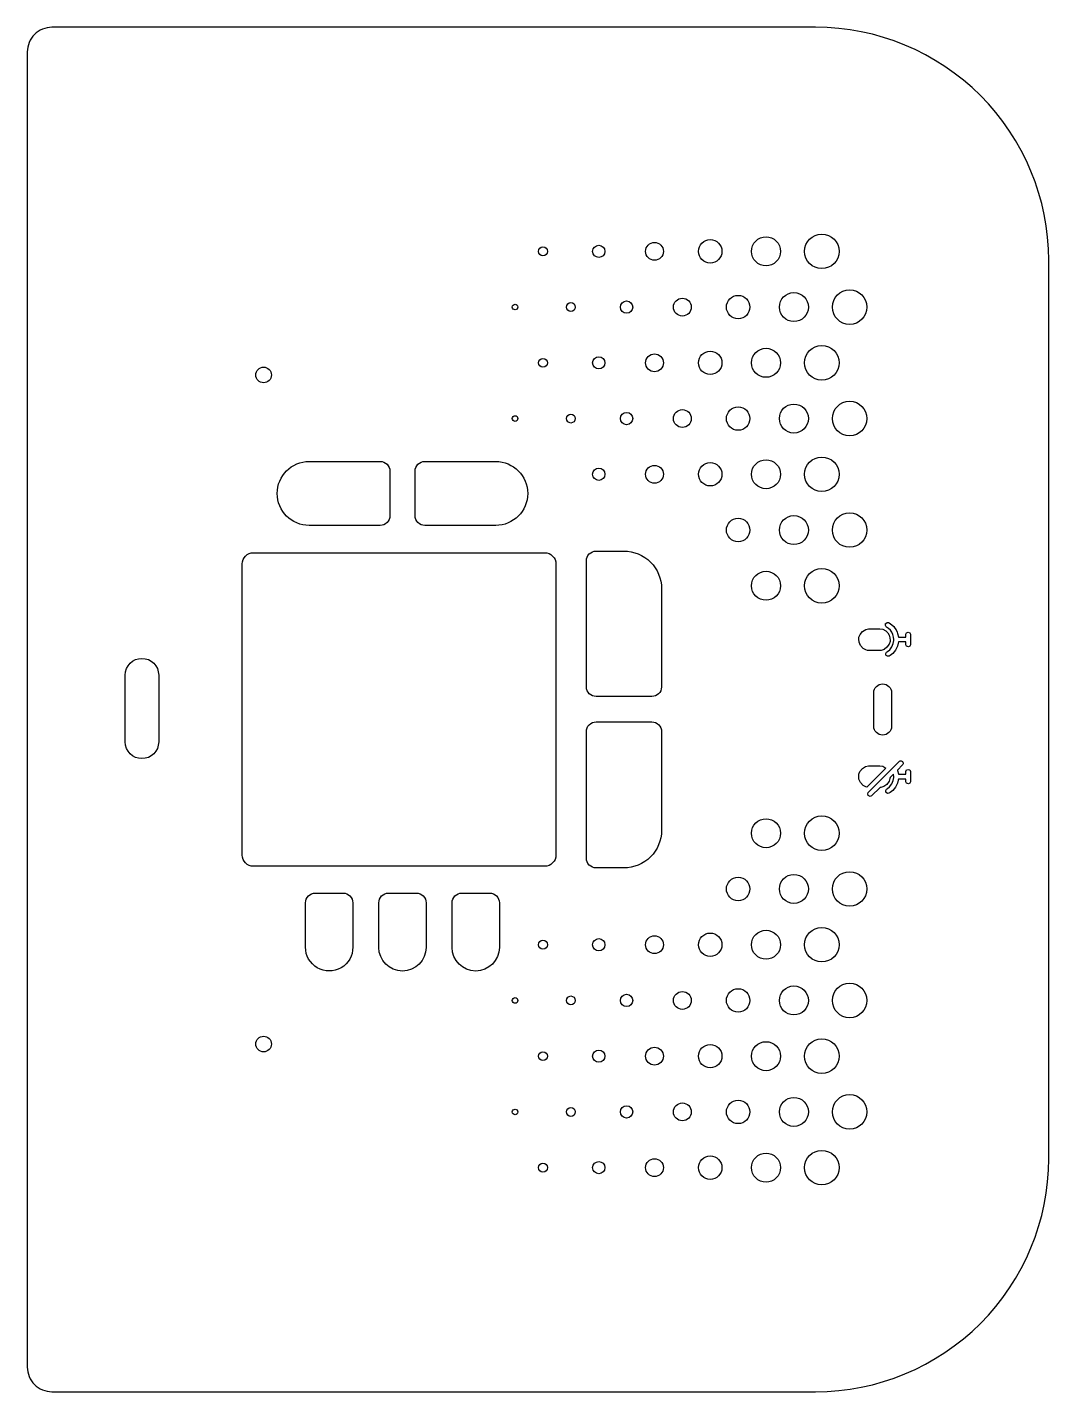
# Model space of a CAD drawing. Header units: millimetres. Extents: x -2 to 89, y 0 to 122.
import ezdxf

# ---------------------------------------------------------------- set-up
doc = ezdxf.new("R2010")
doc.units = ezdxf.units.MM

msp = doc.modelspace()

# ---------------------------------------------------------------- linework, layer by layer
for points in [[(68.49, 122.3), (0, 122.3, 0.414214), (-2.2, 120.1), (-2.2, 2.1, 0.414214), (0, -0.1), (68.49, -0.1, 0.414214), (89.39, 20.8), (89.39, 101.4, 0.414214)], [(23.08, 77.61, -1), (23.08, 83.35), (29.44, 83.35, -0.414214), (30.31, 82.48), (30.31, 78.48, -0.414214), (29.44, 77.61)], [(32.57, 78.48), (32.57, 82.48, -0.414214), (33.44, 83.35), (39.8, 83.35, -1), (39.8, 77.61), (33.44, 77.61, -0.414214)], [(17.08, 74.16, -0.414214), (18.08, 75.16), (44.2, 75.16, -0.414214), (45.2, 74.16), (45.2, 48.04, -0.414214), (44.2, 47.04), (18.08, 47.04, -0.414214), (17.08, 48.04)], [(47.93, 74.44, -0.414214), (48.8, 75.31), (51.3, 75.31, -0.414214), (54.67, 71.94), (54.67, 63.11, -0.405271), (53.8, 62.27), (48.8, 62.27, -0.407804), (47.93, 63.12)], [(74.78, 66.12), (74.84, 66.24), (74.94, 66.29), (75.13, 66.45), (75.33, 66.72), (75.45, 67.03), (75.5, 67.28), (75.5, 67.38), (75.48, 67.58), (75.47, 67.59, 0.203317), (75.02, 68.38), (74.85, 68.49), (74.81, 68.52), (74.74, 68.63), (74.75, 68.78), (74.76, 68.8), (74.78, 68.82), (74.89, 68.9), (75.03, 68.89), (75.06, 68.88), (75.08, 68.87), (75.31, 68.71), (75.33, 68.69), (75.49, 68.54), (75.6, 68.41), (75.7, 68.24), (75.79, 68.05), (75.83, 67.93), (75.91, 67.62), (75.92, 67.59), (76.58, 67.59), (76.58, 67.85), (76.65, 67.97), (76.8, 68.03), (76.95, 67.97), (77.01, 67.85), (77.01, 66.9), (76.95, 66.78), (76.81, 66.72), (76.65, 66.78), (76.58, 66.9), (76.58, 67.16), (75.91, 67.16), (75.9, 67.06), (75.82, 66.78), (75.65, 66.43), (75.41, 66.13), (75.18, 65.94), (75.07, 65.88), (74.93, 65.87), (74.81, 65.94), (74.78, 65.99)], [(74.36, 66.4), (74.27, 66.4), (73.14, 66.4), (72.99, 66.45), (72.75, 66.58), (72.52, 66.83), (72.38, 67.15), (72.35, 67.41), (72.37, 67.59), (72.47, 67.84), (72.68, 68.11), (72.98, 68.28), (73.24, 68.35), (74.24, 68.35), (74.51, 68.3), (74.79, 68.15, -0.252427), (75.16, 67.29), (75.16, 67.2), (75.07, 66.95), (74.88, 66.68), (74.62, 66.49)], [(9.58, 64.19), (9.58, 58.19, -1), (6.58, 58.19), (6.58, 64.19, -1)], [(73.7, 62.6, -1), (75.3, 62.6), (75.3, 59.6, -1), (73.7, 59.6)], [(53.8, 59.99, -0.414214), (54.67, 59.12), (54.67, 50.26, -0.414214), (51.3, 46.89), (48.8, 46.89, -0.414214), (47.93, 47.76), (47.93, 59.12, -0.414214), (48.8, 59.99)], [(26.99, 39.78, -1.008509), (22.75, 39.78), (22.75, 43.76, -0.414214), (23.62, 44.63), (26.12, 44.63, -0.414214), (26.99, 43.76)], [(29.32, 43.76, -0.414214), (30.19, 44.63), (32.69, 44.63, -0.414214), (33.56, 43.76), (33.56, 39.76, -1), (29.32, 39.76)], [(39.26, 44.63, -0.414214), (40.13, 43.76), (40.13, 39.76, -1), (35.89, 39.76), (35.89, 43.76, -0.414214), (36.76, 44.63)]]:
    msp.add_lwpolyline(points, format="xyb", close=True)
for points in [[(76, 56.46), (76.07, 56.49), (76.15, 56.49), (76.22, 56.47), (76.28, 56.43), (76.32, 56.37), (76.34, 56.29), (76.34, 56.22), (76.31, 56.16), (76.29, 56.14), (75.82, 55.65), (75.83, 55.63), (75.91, 55.33), (75.91, 55.3), (76.58, 55.3), (76.58, 55.55), (76.64, 55.68), (76.79, 55.73), (76.94, 55.68), (77.01, 55.55), (77.01, 54.6), (76.94, 54.48), (76.81, 54.42), (76.64, 54.48), (76.58, 54.6), (76.58, 54.86), (75.91, 54.86), (75.9, 54.77), (75.82, 54.48), (75.65, 54.13), (75.4, 53.83), (75.17, 53.64), (75.06, 53.58), (74.93, 53.57), (74.81, 53.64), (74.78, 53.69), (74.77, 53.83), (74.84, 53.94), (74.93, 54), (75.12, 54.16), (75.32, 54.42), (75.45, 54.74), (75.49, 54.99), (75.49, 55.09), (75.47, 55.28), (75.47, 55.3), (75.16, 54.99), (75.15, 54.91), (75.07, 54.66), (74.88, 54.38), (74.61, 54.19), (74.35, 54.11), (74.27, 54.1), (73.51, 53.35), (73.38, 53.31), (73.25, 53.35), (73.21, 53.4), (73.16, 53.53), (73.21, 53.66)], [(73.07, 54.14), (72.98, 54.16), (72.75, 54.29), (72.51, 54.54), (72.37, 54.85), (72.35, 55.12), (72.37, 55.29), (72.46, 55.54), (72.68, 55.81), (72.97, 55.99), (73.23, 56.05), (74.24, 56.05), (74.5, 56.01), (74.78, 55.85)]]:
    msp.add_lwpolyline(points, close=True)
for centre, radius in [((54.04, 102.2), 0.8), ((59.04, 102.2), 1.05), ((64.04, 102.2), 1.3), ((69.04, 102.2), 1.55), ((44.04, 102.2), 0.4), ((49.04, 102.2), 0.55), ((56.54, 97.2), 0.8), ((61.54, 97.2), 1.05), ((66.54, 97.2), 1.3), ((71.54, 97.2), 1.55), ((41.54, 97.2), 0.25), ((46.54, 97.2), 0.4), ((51.54, 97.2), 0.55), ((59.04, 92.2), 1.05), ((64.04, 92.2), 1.3), ((69.04, 92.2), 1.55), ((18.99, 91.11), 0.7), ((44.04, 92.2), 0.4), ((49.04, 92.2), 0.55), ((54.04, 92.2), 0.8), ((61.54, 87.2), 1.05), ((66.54, 87.2), 1.3), ((71.54, 87.2), 1.55), ((41.54, 87.2), 0.25), ((46.54, 87.2), 0.4), ((51.54, 87.2), 0.55), ((56.54, 87.2), 0.8), ((59.04, 82.2), 1.05), ((64.04, 82.2), 1.3), ((69.04, 82.2), 1.55), ((49.04, 82.2), 0.55), ((54.04, 82.2), 0.8), ((66.54, 77.2), 1.3), ((71.54, 77.2), 1.55), ((61.54, 77.2), 1.05), ((64.04, 72.2), 1.3), ((69.04, 72.2), 1.55), ((69.04, 50), 1.55), ((64.04, 50), 1.3), ((71.54, 45), 1.55), ((61.54, 45), 1.05), ((66.54, 45), 1.3), ((44.04, 40), 0.4), ((49.04, 40), 0.55), ((54.04, 40), 0.8), ((59.04, 40), 1.05), ((64.04, 40), 1.3), ((69.04, 40), 1.55), ((51.54, 35), 0.55), ((56.54, 35), 0.8), ((61.54, 35), 1.05), ((66.54, 35), 1.3), ((71.54, 35), 1.55), ((41.54, 35), 0.25), ((46.54, 35), 0.4), ((18.99, 31.09), 0.7), ((54.04, 30), 0.8), ((59.04, 30), 1.05), ((64.04, 30), 1.3), ((69.04, 30), 1.55), ((44.04, 30), 0.4), ((49.04, 30), 0.55), ((56.54, 25), 0.8), ((61.54, 25), 1.05), ((66.54, 25), 1.3), ((71.54, 25), 1.55), ((41.54, 25), 0.25), ((46.54, 25), 0.4), ((51.54, 25), 0.55), ((59.04, 20), 1.05), ((64.04, 20), 1.3), ((69.04, 20), 1.55), ((44.04, 20), 0.4), ((49.04, 20), 0.55), ((54.04, 20), 0.8)]:
    msp.add_circle(centre, radius)

doc.saveas('drawing.dxf')
